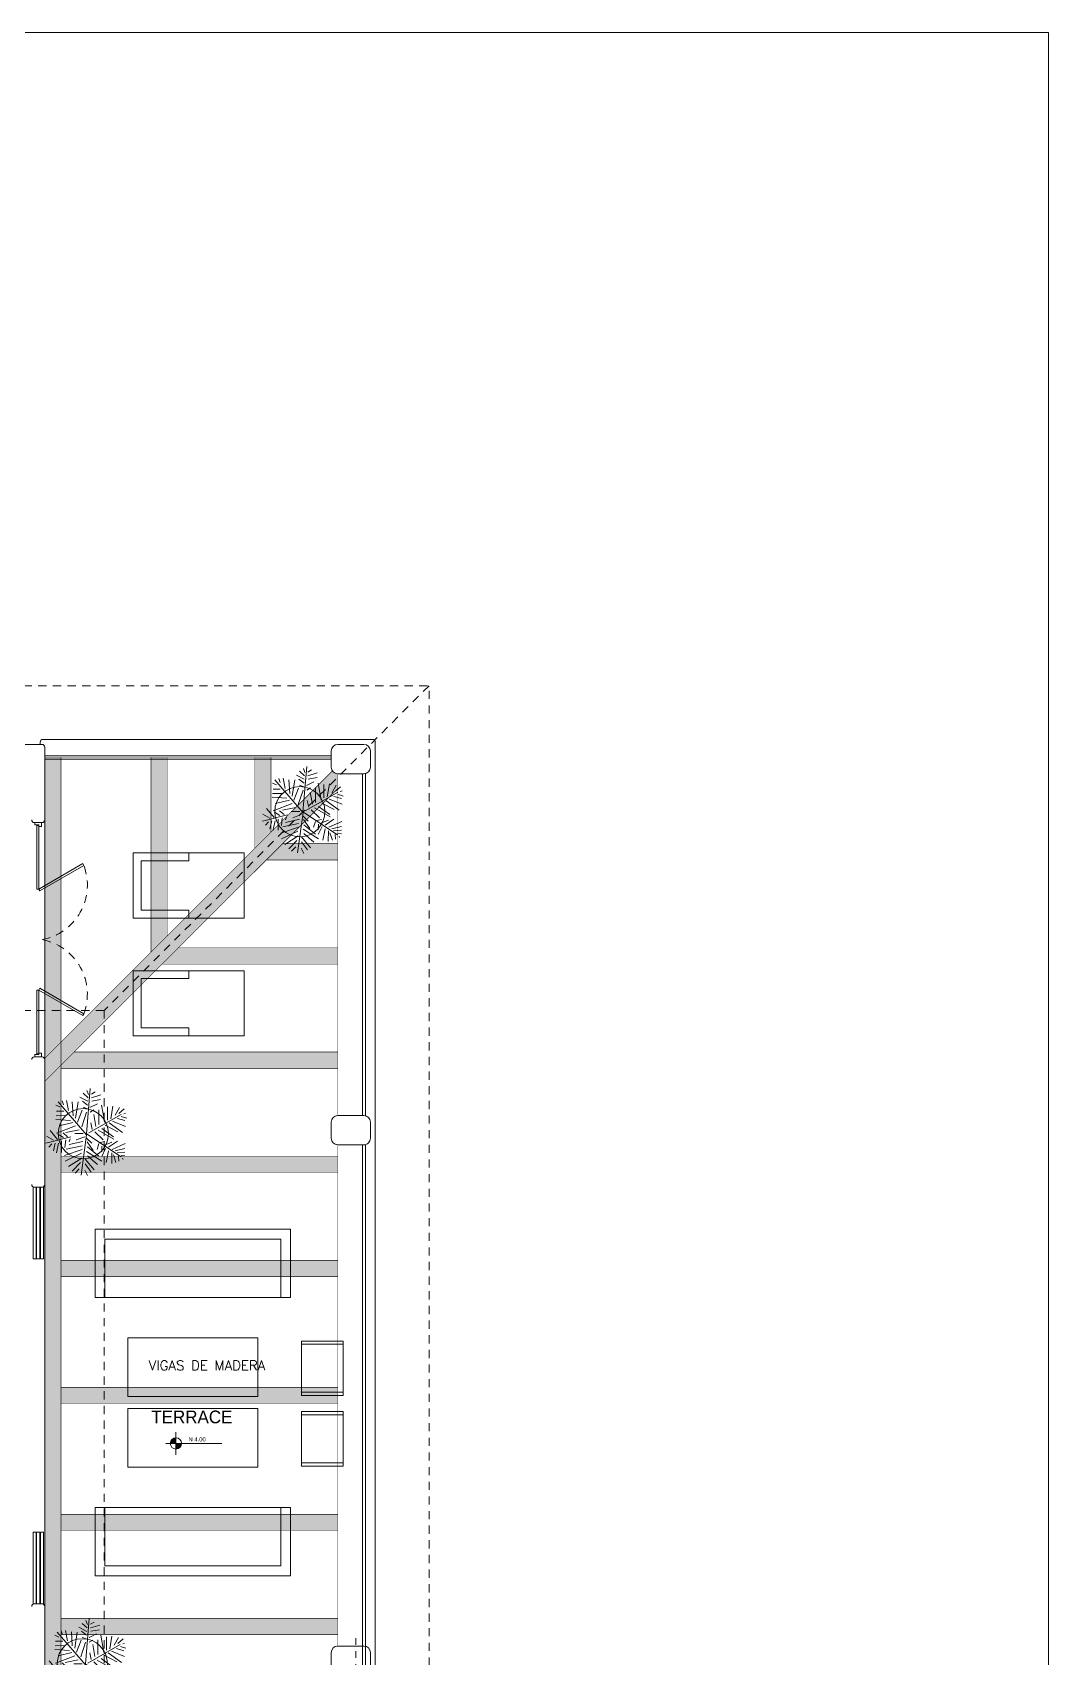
# Model space of a CAD drawing. Header units: metres. Extents: x 8 to 2416, y -346 to 476.
# Drawn here: x 229.37 to 244.97, y -109.68 to -84.71 of the extents above; entities that cross this region are included whole.
import ezdxf

# ---------------------------------------------------------------- set-up
doc = ezdxf.new("R2010")
doc.units = ezdxf.units.M
for name, pattern in [('0', [0]), ('DASHED', [0.75, 0.5, -0.25]), ('HIDDEN2', [0.1875, 0.125, -0.0625])]:
    doc.linetypes.add(name, pattern=pattern)
doc.layers.get('0').update_dxf_attribs({"color": 250, "linetype": '0', "lineweight": 20})
doc.layers.get('Defpoints').update_dxf_attribs({"color": 6})
for name, color, linetype, lineweight in [('01_Mobiliario', 19, 'Continuous', 0), ('A-DOOR', 35, 'Continuous', 5), ('A-WALL', 250, 'Continuous', 20), ('baños', 140, 'Continuous', 0), ('EJES', 43, 'DASHED', 0), ('MOBILIARIOS', 252, 'Continuous', 0), ('muros bajitos', 252, 'Continuous', 5), ('piso', 253, 'Continuous', 0), ('PLAFON', 253, 'Continuous', 5), ('PLAFON-MADERA', 33, 'Continuous', 5), ('textos', 7, 'Continuous', 0)]:
    doc.layers.add(name, color=color, linetype=linetype, lineweight=lineweight)
doc.layers.add('ARBOLES CTB', color=7, linetype='Continuous', lineweight=0, true_color=0x4f6a34, transparency=0.3)
doc.layers.add('Techos 1', color=7, linetype='HIDDEN2', lineweight=9, true_color=0x42391a)
doc.styles.add('ESC100-2mm', font='arial.ttf', dxfattribs={"height": 0.15})
doc.styles.get("Standard").update_dxf_attribs({"font": 'arial.ttf', "height": 0.1875})

# ---------------------------------------------------------------- blocks, each defined once
blk = doc.blocks.new('A$C309F5F81')
at = {"linetype": 'ByBlock'}
for p, q in [((0.5492164131449613, 0.4753283383655109), (0.1601556631449625, 0.8085645050321766)), ((0.2183837464783096, 0.790721505032149), (0.1980568298116054, 0.8377260883655246)), ((0.2680613298115873, 0.7444505050321588), (0.2680613298115873, 0.8282964216988482)), ((0.3188785798116101, 0.7101498383655205), (0.3226899131449841, 0.8359188383655116)), ((0.3773184964782672, 0.6656860883654865), (0.3658846631449819, 0.8397300050321626)), ((0.4014567464782317, 0.6351966716988606), (0.4408401631449692, 0.8003478383655072)), ((0.4408401631449692, 0.6034368383655071), (0.5272295798116033, 0.8282964216988482)), ((0.603455579811623, 0.8168629216988386), (0.4992800798116264, 0.9057904216988497)), ((0.5818581631448865, 0.7482616716988666), (0.5424747464782627, 0.8130517550321876)), ((0.6136189964782375, 0.8664082550321943), (0.5640721631448855, 0.9489838383655176)), ((0.5742355798116137, 0.6593341716988554), (0.6491911631449625, 0.9553357550321486)), ((0.6237824964783272, 0.7698583383655198), (0.7559074964783008, 0.7698583383655198)), ((0.6453798298115885, 0.8448115883654843), (0.7381214131449383, 0.8664082550321943)), ((0.6453798298115885, 0.8054293383655242), (0.7635300798115736, 0.8308372550321899)), ((0.6568137464782353, 0.8841937550321965), (0.6961971631449728, 0.9197647550321442)), ((0.2627119131449831, 0.6875512550321439), (0.1407504131449855, 0.7104183383655247)), ((0.1919754131449167, 0.7471233383655083), (0.1449694131449064, 0.7623680050321688)), ((0.3226899131449841, 0.6313855050321528), (0.1575336631449886, 0.6428190050321625)), ((0.3506394131449611, 0.6034368383655071), (0.1600744964782166, 0.5729474216988244)), ((0.3976454131449714, 0.5831105050321632), (0.2566274131449404, 0.5272132550321764)), ((0.4878461631449795, 0.5602434216988392), (0.5196069964782168, 0.7177722550321839)), ((0.5704243298116012, 0.6987163383655108), (0.5246887464782617, 0.7520728383655175)), ((0.5348521631449898, 0.5132389216988251), (0.5348521631449898, 0.6148703383655167)), ((0.5704243298116012, 0.496723755032189), (0.609807746478225, 0.5958145050321484)), ((0.5958329964782365, 0.6694972550321943), (0.6314050798116, 0.6809308383655086)), ((0.609807746478225, 0.720313005032164), (0.6987379964783145, 0.7304761716988644)), ((0.6263233298115551, 0.5170500883655329), (0.6618954964782802, 0.6822012550321794)), ((0.6771406631449395, 0.5284835883654857), (0.7165240798115633, 0.713961088365533)), ((0.7203354131449373, 0.5284835883654857), (0.7914795798115506, 0.736828171698857)), ((0.7673414131449476, 0.5361060050321491), (0.8588125798116266, 0.7292057550321935)), ((0.8232404131449016, 0.5322948383654982), (0.9248750798115566, 0.6898235883654813)), ((0.8778690798115463, 0.5475395050321588), (0.9769628298116118, 0.6428190050321625)), ((0.9528245798116473, 0.5602434216988392), (1.003641913144918, 0.6110591716988658)), ((0.5388216631449154, 0.4769296716988372), (-3.521734015521361e-09, 0.4306633383655019)), ((0.0711442464782408, 0.452260005032155), (0.02413816314498263, 0.4700455050321573)), ((0.06733291314498047, 0.4166890050321506), (0.04192424647823145, 0.3734956716988442)), ((0.1105276631449783, 0.4560711716988628), (0.05716949647825231, 0.5157796716988621)), ((0.1105276631449783, 0.4166890050321506), (0.07749641314495648, 0.3061647550321815)), ((0.1517239131449628, 0.4599320883655302), (0.1029049964782303, 0.5526210883654805)), ((0.1499110798116021, 0.4128778383654996), (0.1321249964782396, 0.3087055883655232)), ((0.1971257464783207, 0.4622022550321496), (0.1499110798116021, 0.5234020883655255)), ((0.2253398298116167, 0.4339873383655224), (0.1816718298115916, 0.3455470050321985)), ((0.2425276631449265, 0.4641480883655156), (0.2210552464782154, 0.5157796716988621)), ((0.2794245798116322, 0.4319315050321499), (0.2540159131448831, 0.3887381716988436)), ((0.452274079811616, 0.5322948383654982), (0.2794951631449862, 0.473856671698865)), ((0.5258492464782307, 0.4487156716988459), (0.3074447464783248, 0.06733083836548914)), ((0.448462746478242, 0.3633325050321439), (0.3074447464783248, 0.3900107550321756)), ((0.484034913144967, 0.406525838365507), (0.4052680798116057, 0.4255817550321801)), ((0.5388216631449154, 0.4769296716988372), (0.8105360798115839, 0.06606042169881832)), ((0.5492164131449613, 0.4753283383655109), (1.023968829811622, 0.5399171716988569)), ((0.5869399131449313, 0.473856671698865), (0.6491911631449625, 0.4141482550321705)), ((0.6301346631449292, 0.468775171698848), (0.7355805798115966, 0.3950923383654974)), ((0.6923858298115988, 0.4649639216988355), (0.8029134964783111, 0.3277615050321963)), ((0.744473579811654, 0.473856671698865), (0.8588125798116266, 0.2921904216988302)), ((0.7952909131449246, 0.4649639216988355), (0.8981959964782504, 0.3468173383655078)), ((0.8346743298115484, 0.4929125883654812), (0.9642584964782941, 0.3861995883655247)), ((0.8931142464783193, 0.4929125883654812), (0.988396663144897, 0.4217705883655292)), ((0.9680697464783066, 0.496723755032189), (1.031591413144895, 0.4649639216988355)), ((0.4014567464782317, 0.2604305883655336), (0.1969170798116124, 0.2960016716988427)), ((0.3735072464782547, 0.22867075503218), (0.2159735798116458, 0.22867075503218)), ((0.4255949964783099, 0.3277615050321963), (0.2515456631448956, 0.3277615050321963)), ((0.4052680798116057, 0.205803671698856), (0.5196069964782168, 0.04827492169881609)), ((0.4332175798115827, 0.2528082550321749), (0.511984413144944, 0.1067130050321445)), ((0.4726009964783202, 0.2921904216988302), (0.5704243298116012, 0.1575287550321711)), ((0.4916574964782399, 0.3391950050321491), (0.5983738298115782, 0.1537175883655202)), ((0.5131208298116121, 0.377038755032185), (0.6071328298116327, 0.2792185050321443)), ((0.6961971631449728, 0.2134260883655195), (0.6237824964783272, 0.1092538383654862)), ((0.6404348298115679, 0.3125194216988341), (0.6264599964782178, 0.2578925050321565)), ((0.6707884964782238, 0.2629714216988184), (0.635216413144974, 0.1740438383655025)), ((0.6517346631449641, 0.3294928383654785), (0.7203379964782357, 0.3510895050321885)), ((0.6843584964782963, 0.2931928383654956), (0.7491505798115554, 0.2957335883655325)), ((0.7101719131449613, 0.2489970883655239), (0.8067248298115715, 0.2947312550321719)), ((0.7381214131449383, 0.2134260883655195), (0.8740577464782859, 0.2413747550321652)), ((0.3582619964782339, 0.1892885883655246), (0.2083509964782593, 0.1626103383654929)), ((0.3150673298115976, 0.1346616716988471), (0.2235961631449186, 0.08384592169882055)), ((0.2947404131448934, 0.09146833836548396), (0.2401117464782487, 0.03175983836548468)), ((0.2985516631449059, 0.03557100503219246), (0.2909290798116331, 0.01270392169881163)), ((0.3303124964782569, 0.06351967169883821), (0.3506394131449611, 5.032187999631788e-09)), ((0.3544507464782214, 0.1105241716988523), (0.3811298298116412, 0.02032625503217034)), ((0.3862115798115724, 0.1664215050321438), (0.448462746478242, 0.01270392169881163)), ((0.7203354131449373, 0.1702326716988516), (0.653002413144975, 0.0165150883655194)), ((0.7381214131449383, 0.1346616716988471), (0.7101719131449613, 0.02032625503217034)), ((0.7635300798115736, 0.113065005032194), (0.7533666631449591, 0.02032625503217034)), ((0.7635300798115736, 0.1740438383655025), (0.8880324964782744, 0.1765846716988442)), ((0.7851274131449486, 0.1562583383655003), (0.8740577464782859, 0.1270393383654884)), ((0.792750079811583, 0.06606042169881832), (0.7991022464782986, 0.02032625503217034)), ((0.8067248298115715, 0.09527950503219174), (0.8600829964782974, 0.09146833836548396)), ((0.8245108298115724, 0.04827492169881609), (0.8422969131449349, 0.04192300503218505))]:
    blk.add_line(p, q, dxfattribs=at)
blk = doc.blocks.new('A$C2f9b60d5')
at = {"layer": 'A-DOOR'}
for p, q in [((1.633476927054289e-05, 0.1005227153823967), (1.4210854715202e-14, 0.000522715274215102)), ((0.03499999968198608, 0.00051699810502015), (0, 0.0005227152742079966)), ((1.633476927054289e-05, 0.1005227153823967), (0.06001633402468087, 0.1005129145209622)), ((0.03500980054343472, 0.06051699736043048), (0.03499999968198608, 0.00051699810502015)), ((0.06000980011680213, 0.0605129136681839), (0.03500980054343472, 0.06051699736043048)), ((0.06000980011680213, 0.0605129136681839), (0.0600163340244535, 0.1005129131717837)), ((3.540009737625837, 0.06000980278508194), (3.540016271533489, 0.1000098022886817)), ((3.540009737625837, 0.06000980278508194), (3.565009737199205, 0.06000571909283536)), ((3.600016270789126, 0.1000000027764258), (3.540016271533716, 0.1000098036378603)), ((3.565009737199205, 0.06000571909283536), (3.564999936337756, 5.719837425033347e-06)), ((3.564999936337756, 5.719837425033347e-06), (3.599999936019799, 2.668237186753686e-09)), ((3.600016270789126, 0.1000000027764258), (3.600016270789126, 0))]:
    blk.add_line(p, q, dxfattribs=at)
for points in [[(0.6314092330019889, 0.7340958971768075), (1.024707454436111, 0.06038800207075923), (1.050863378287204, 0.07565734714647476), (0.6575651568530816, 0.7493652422525443)], [(2.965838793269256, 0.7337145734945238), (2.572320495568988, 0.06013520305140219), (2.546169561538136, 0.07541309233165805), (2.939687859238404, 0.7489924627748081)], [(0.04460117791131779, 0.0605154306310709), (1.024707454436111, 0.06038800207075923), (1.02470250717073, 0.03010128506361553), (0.04459623064587959, 0.03022871362392721)], [(3.552426772093781, 0.06000777449115446), (2.572320495568988, 0.06013520305140219), (2.572315548303663, 0.02984848604425849), (3.552421824828457, 0.02972105748401077)]]:
    blk.add_lwpolyline(points, close=True, dxfattribs=at)
at = {"layer": 'A-DOOR', "linetype": 'HIDDEN2'}
for centre, start, end in [((0.9599614829443794, -0.04884636815482679), 10.76134296711832, 110.7488073156987), ((2.637030777241819, -0.04912031355443247), 69.23247441770859, 169.2199387662857)]:
    blk.add_arc(centre, 0.8535720901146175, start, end, dxfattribs=at)
blk = doc.blocks.new('PL BASE 2N NASAS 09')
at = {"layer": 'textos', "transparency": 33554534}
h = blk.add_hatch(color=256, dxfattribs=at)
h.dxf.hatch_style = 1
h.paths.add_polyline_path([(181.6118239073368, -15.86215013340063, 0.4142135623730951), (181.5252787192755, -15.9486953216134), (181.6118239073368, -15.9486953216134)])
h.paths.add_polyline_path([(181.6983690955496, -15.9486953216134), (181.6118239073368, -15.9486953216134), (181.6118239073368, -16.03524050982617, 0.4142135623730951)])
at = {"layer": 'A-DOOR'}
for points in [[(179.4175344370044, -12.01175584108713), (179.4675344370043, -12.01175584108713), (179.4675344370043, -13.11175584108715), (179.4175344370044, -13.11175584108715)], [(179.4725462980295, -12.01175584108713), (179.5225462980296, -12.01175584108713), (179.5225462980296, -13.11175584108715), (179.4725462980295, -13.11175584108715)], [(179.5305930367605, -12.01175584108713), (179.5805930367605, -12.01175584108713), (179.5805930367605, -13.11175584108715), (179.5305930367605, -13.11175584108715)], [(179.4175344300859, -18.41167813665298), (179.4675344300858, -18.41167813665298), (179.4675344300858, -17.31167813665296), (179.4175344300859, -17.31167813665296)], [(179.472546291111, -18.41167813665298), (179.5225462911111, -18.41167813665298), (179.5225462911111, -17.31167813665296), (179.472546291111, -17.31167813665296)], [(179.530593029842, -18.41167813665298), (179.580593029842, -18.41167813665298), (179.580593029842, -17.31167813665296), (179.530593029842, -17.31167813665296)]]:
    blk.add_lwpolyline(points, close=True, dxfattribs=at)
at = {"layer": 'A-WALL'}
for p, q in [((178.41254637203, -5.211728172700249), (179.5575462980298, -5.211728172700277)), ((178.41254637203, -5.211728172700248), (179.5575462980298, -5.211728172700276)), ((179.5975462980298, -5.251728172700277), (179.5975462980298, -6.371742744122392)), ((179.5575462980298, -6.411742744122392), (179.43754629803, -6.411742744122392)), ((179.46754629803, -6.411742744122392), (179.5275462980297, -6.411742744122392)), ((179.4375462980297, -10.01174274412242), (179.5575462980347, -10.01174274412242)), ((179.5975462980347, -10.0517427441313), (179.5975462976081, -11.97175584109599)), ((179.4375462984648, -12.01175584108716), (179.5575462976082, -12.0117558410871)), ((179.5975462910209, -18.45167813650563), (179.5975462980924, -20.37171360113115))]:
    blk.add_line(p, q, dxfattribs=at)
at = {"layer": 'A-WALL', "transparency": 33554684}
blk.add_line((179.4375462907705, -18.41167813665301), (179.5575462910209, -18.41167813665295), dxfattribs=at)
at = {"layer": 'A-WALL'}
for points in [[(184.4975462980298, -5.211728172700191), (184.0975462980298, -5.211728172700191, 0.414213562373095), (183.9975462980298, -5.311728172700185), (183.9975462980298, -5.561728172700185, 0.414213562373095), (184.0975462980298, -5.66172817270018), (184.4975462980298, -5.66172817270018, 0.414213562373095), (184.5975462980298, -5.561728172700185), (184.5975462980298, -5.311728172700185, 0.414213562373095)], [(184.4975462980298, -10.91172817270029), (184.0975462980298, -10.91172817270029, 0.414213562373095), (183.9975462980298, -11.01172817270029), (183.9975462980298, -11.26172817270029, 0.414213562373095), (184.0975462980298, -11.36172817270028), (184.4975462980298, -11.36172817270028, 0.414213562373095), (184.5975462980298, -11.26172817270029), (184.5975462980298, -11.01172817270029, 0.414213562373095)], [(184.4975462980298, -19.51080580496571), (184.0975462980298, -19.51080580496571, -0.414213562373095), (183.9975462980298, -19.41080580496569), (183.9975462980298, -19.1608058049658, -0.414213562373095), (184.0975462980298, -19.06080580496578), (184.4975462980298, -19.06080580496578, -0.414213562373095), (184.5975462980298, -19.1608058049658), (184.5975462980298, -19.41080580496569, -0.414213562373095)]]:
    blk.add_lwpolyline(points, format="xyb", close=True, dxfattribs=at)
for centre, start, end in [((179.5575462980298, -5.251728172700277), 0, 89.99999999999858), ((179.43754629803, -6.371742744122392), 180, 270), ((179.5575462980298, -6.371742744122392), 270, 0), ((179.4375462980297, -10.05174274412241), 90, 179.9999999999925), ((179.5575462980347, -10.05174274412241), 359.9999999872697, 90), ((179.4375462984648, -11.97175584108716), 180.0000000389823, 270.0000000000271), ((179.5575462976081, -11.9717558410871), 270.0000000000272, 359.9999999872698), ((179.4375462907705, -18.45167813665301), 90.00000000002714, 180.0000006497784), ((179.5575462910209, -18.45167813665295), 2.110196507845611e-07, 90.00000000002719)]:
    blk.add_arc(centre, 0.04, start, end, dxfattribs=at)
at = {"layer": 'muros bajitos'}
for p, q in [((183.9975462263344, -5.388858893364954), (179.5975462263343, -5.388858893364954)), ((183.9975462263343, -5.436728172737503), (179.5975462263343, -5.436728172737503)), ((184.4743658247458, -5.661728172737497), (184.4743658247458, -10.91172817273761)), ((184.5243658247458, -5.658064609982461), (184.5243658247458, -10.91539173549273)), ((184.4743658247458, -11.3617281727376), (184.4743658247458, -24.76172817273761)), ((184.5243658247458, -11.35806460998256), (184.5243658247458, -24.76539173549264))]:
    blk.add_line(p, q, dxfattribs=at)
at = {"layer": 'piso'}
for p, q in [((179.5275462263342, -5.211728172737594), (179.5275462263342, -5.174908574326204)), ((179.5675462263342, -5.134908574326204), (184.6325462980298, -5.134908574326204)), ((184.6725462980297, -5.174908574326204), (184.6725462980299, -25.24854777111161)), ((179.5975462980094, -6.371742744122395), (179.5975462980347, -10.05174274416827)), ((179.5975462976081, -11.97175584109599), (179.5975462910209, -18.45167813650563))]:
    blk.add_line(p, q, dxfattribs=at)
for centre, start, end in [((179.5675462263342, -5.174908574326204), 90, 180), ((184.6325462980298, -5.174908574326204), 3.053332494204976e-13, 90)]:
    blk.add_arc(centre, 0.04, start, end, dxfattribs=at)
at = {"layer": 'Techos 1'}
for p, q in [((157.447546261613, -4.311728172737816), (185.4975462980297, -4.311728172737475)), ((185.4975462980297, -4.311728172737475), (180.5083658886492, -9.300908582120123)), ((185.4975462980299, -26.11172817273751), (185.4975462980297, -4.311728172737475))]:
    blk.add_line(p, q, dxfattribs=at)
blk.add_lwpolyline([(180.5083658886492, -9.300908582120115), (177.1135463058211, -9.300908582120115), (177.1135463058212, -21.12254776335566), (180.5083658886493, -21.12254776335566)], close=True, dxfattribs=at)
at = {"layer": 'textos'}
for p, q in [((181.458008491498, -15.9486953216134), (182.3188824713981, -15.9486953216134)), ((181.6118239073368, -15.77471734776577), (181.6118239073368, -16.12267329546103))]:
    blk.add_line(p, q, dxfattribs=at)
blk.add_circle((181.6118239073368, -15.9486953216134), 0.08654518812586502, dxfattribs=at)
at = {"color": 1, "rotation": 270}
blk.add_blockref('A$C2f9b60d5', (179.4470235827015, -6.41173457673775), dxfattribs=at)
at = {"layer": 'baños', "linetype": 'Continuous', "flags": 8}
for tag, p in [('MODELNUMBER', (167.1329024166141, -5.630616461235325, 2.857834639711941e-07)), ('TRADENAME', (167.1329024166694, -5.630658418648187, 2.857834639711941e-07)), ('MATERIAL', (167.132902416781, -5.630742991131916, 2.857834639711941e-07)), ('PRODUCT', (167.1329024167253, -5.630700704890165, 2.857834639711941e-07)), ('MODELNUMBER', (168.3076463902173, -5.630616461235325, 2.857834639711941e-07)), ('TRADENAME', (168.3076463902726, -5.630658418648187, 2.857834639711941e-07)), ('MATERIAL', (168.3076463903842, -5.630742991131916, 2.857834639711941e-07)), ('PRODUCT', (168.3076463903285, -5.630700704890165, 2.857834639711941e-07))]:
    blk.add_attdef(tag, p, '', height=2.537174511142602e-05, rotation=180.0000755047861, dxfattribs=at)
at = {"layer": 'textos', "insert": (180.1535429593516, -15.64193584075565), "char_height": 0.195, "width": 3.404876511770499, "attachment_point": 7}
blk.add_mtext('\\pxqc;{\\fChampagne & Limousines|b0|i0|c0|p34;TERRACE }', dxfattribs=at)
at = {"layer": 'textos', "insert": (181.804791628074, -15.85330806900663), "char_height": 0.065, "attachment_point": 1, "style": 'ESC100-2mm'}
blk.add_mtext_dynamic_manual_height_columns('{\\Ftxt|c0;N 4.00}', width=2.216942068900153, gutter_width=0.5, heights=[0], dxfattribs=at)
blk = doc.blocks.new('PL MUEBLES 2N NASAS 09')
at = {"layer": '01_Mobiliario'}
for p, q in [((230.7856635885726, 47.30498834352338), (232.7856635885726, 47.30498834352338)), ((230.7856635885726, 47.30498834352338), (230.7856635885726, 46.4049883435234)), ((230.7856635885726, 46.4049883435234), (232.7856635885726, 46.4049883435234))]:
    blk.add_line(p, q, dxfattribs=at)
at = {"layer": 'EJES', "ltscale": 0.03}
blk.add_line((234.2868248182428, 43.07666285043166), (234.2868248182428, 43.80170276314547), dxfattribs=at)
at = {"layer": 'MOBILIARIOS'}
for p, q in [((230.8717521683628, 54.83786004731053), (230.8717521683628, 55.83786004731053)), ((230.8717521683628, 55.83786004731053), (232.5717521683629, 55.83786004731053)), ((230.991752168363, 54.95786004731042), (230.991752168363, 55.71786004731064)), ((231.721752168363, 55.71786004731064), (230.991752168363, 55.71786004731064)), ((231.721752168363, 55.83786004731053), (231.721752168363, 55.71786004731064)), ((232.5717521683629, 55.83786004731053), (232.5717521683629, 54.83786004731053)), ((231.721752168363, 54.95786004731042), (230.991752168363, 54.95786004731042)), ((231.721752168363, 54.83786004731053), (231.721752168363, 54.95786004731042)), ((232.5717521683629, 54.83786004731053), (230.8717521683628, 54.83786004731053)), ((230.8717521683628, 53.03019877373561), (230.8717521683628, 54.03019877373561)), ((230.8717521683628, 54.03019877373561), (232.5717521683629, 54.03019877373561)), ((231.721752168363, 54.03019877373561), (231.721752168363, 53.91019877373571)), ((232.5717521683629, 54.03019877373561), (232.5717521683629, 53.03019877373561)), ((230.991752168363, 53.1501987737355), (230.991752168363, 53.91019877373571)), ((231.721752168363, 53.91019877373571), (230.991752168363, 53.91019877373571)), ((232.5717521683629, 53.03019877373561), (230.8717521683628, 53.03019877373561)), ((231.721752168363, 53.1501987737355), (230.991752168363, 53.1501987737355)), ((231.721752168363, 53.03019877373561), (231.721752168363, 53.1501987737355)), ((230.2856635885726, 49.00793484732898), (230.2856635885726, 50.0579348473286)), ((230.2856635885726, 50.0579348473286), (233.2856635885726, 50.0579348473286)), ((233.2856635885726, 50.0579348473286), (233.2856635885726, 49.00793484732898)), ((230.4356635885727, 49.00793484732898), (230.4356635885727, 49.90793484732896)), ((230.4356635885727, 49.90793484732896), (233.1356635885725, 49.90793484732896)), ((233.1356635885725, 49.90793484732896), (233.1356635885725, 49.00793484732898)), ((233.2856635885726, 49.00793484732898), (230.2856635885726, 49.00793484732898)), ((230.7856635885726, 48.38947561081008), (232.7856635885726, 48.38947561081008)), ((230.7856635885726, 48.38947561081008), (230.7856635885726, 47.4894756108101)), ((232.7856635885726, 47.4894756108101), (232.7856635885726, 48.38947561081008)), ((234.0918932481211, 48.29099597572289), (233.451334571412, 48.29099597572289)), ((233.4517508178867, 48.34109508459809), (233.4517508178867, 47.51109508459817)), ((234.0918932481211, 48.34099424308167), (233.4517508178867, 48.34099424308167)), ((233.4517508178867, 48.34099424308167), (233.4517508178867, 47.51099424308163)), ((234.0918932481211, 47.50574078366739), (234.0918932481211, 48.33574078366743)), ((234.0918932481211, 47.50563994215108), (234.0918932481211, 48.335639942151)), ((230.7856635885726, 47.4894756108101), (232.7856635885726, 47.4894756108101)), ((233.4517508178867, 47.55617556827323), (234.0918932481211, 47.55566665050637)), ((233.4517508178867, 47.50566491780498), (234.0918932481211, 47.50566491780498)), ((232.7856635885726, 46.4049883435234), (232.7856635885726, 47.30498834352338)), ((234.0918932481211, 47.20660954995273), (233.451334571412, 47.20660954995273)), ((234.0918932481211, 47.25660781731139), (233.4517508178867, 47.25660781731139)), ((233.4517508178867, 47.25660781731139), (233.4517508178867, 46.42660781731146)), ((234.0918932481211, 46.4212535163808), (234.0918932481211, 47.25125351638084)), ((233.4517508178867, 46.47178914250296), (234.0918932481211, 46.4712802247362)), ((233.4517508178867, 46.42127849203482), (234.0918932481211, 46.42127849203482)), ((233.2856635885726, 45.78652910700438), (230.2856635885726, 45.7865291070045)), ((230.2856635885726, 45.7865291070045), (230.2856635885726, 44.73652910700488)), ((230.4356635885727, 45.7865291070045), (230.4356635885727, 44.88652910700441)), ((233.1356635885725, 44.88652910700452), (233.1356635885725, 45.7865291070045)), ((233.2856635885726, 44.73652910700488), (233.2856635885726, 45.7865291070045)), ((230.2856635885726, 44.73652910700488), (233.2856635885726, 44.73652910700488)), ((230.4356635885727, 44.88652910700441), (233.1356635885725, 44.88652910700452))]:
    blk.add_line(p, q, dxfattribs=at)
for points in [[(233.4517508178867, 48.34099424308167), (234.0918932481211, 48.34099424308167), (234.0918932481211, 47.50566491780498), (233.4517508178867, 47.50566491780498)], [(233.4517508178867, 47.25660781731139), (234.0918932481211, 47.25660781731139), (234.0918932481211, 46.42127849203482), (233.4517508178867, 46.42127849203482)]]:
    blk.add_lwpolyline(points, close=True, dxfattribs=at)
at = {"layer": 'piso'}
for centre in [(233.4278648605542, 56.47362203103154), (230.1034518905946, 51.52649950031949), (230.0883368142532, 43.38364283928243)]:
    blk.add_circle(centre, 0.3854807164790452, dxfattribs=at)
blk.add_blockref('PL BASE 2N NASAS 09', (49.91427858474094, 62.7170073077223))
at = {"layer": 'ARBOLES CTB', "xscale": -1.298522266356366, "yscale": 1.298522266356366, "zscale": 1.298522266356366, "rotation": 90}
for p in [(234.0943170283409, 57.16813947408417), (230.7699040583813, 52.22101694337212), (230.7547889820399, 44.07816028233506)]:
    blk.add_blockref('A$C309F5F81', p, dxfattribs=at)

msp = doc.modelspace()

# ---------------------------------------------------------------- hatches: boundary and pattern name
at = {"layer": 'PLAFON', "true_color": 0xfeeab9, "transparency": 33554526}
h = msp.add_hatch(color=254, dxfattribs=at)
h.dxf.hatch_style = 1
h.set_gradient(color1=(171, 133, 95), color2=(234, 224, 215), rotation=90.00000000000003, name='CYLINDER')
h.paths.add_polyline_path([(229.5618248827708, -115.4507141187755), (229.5618248827707, -95.85073648651354), (229.8118248827708, -95.85073648651354), (229.8118248827708, -115.4507141187755)])
h = msp.add_hatch(color=254, dxfattribs=at)
h.dxf.hatch_style = 1
h.set_gradient(color1=(171, 133, 95), color2=(234, 224, 215), rotation=90.00000000000003, name='CYLINDER')
h.paths.add_polyline_path([(231.4418989391684, -98.59388675648272), (231.4418989391683, -95.85073648651354), (231.1918989391683, -95.85073648651354), (231.1918989391684, -98.84388675648269)])
h = msp.add_hatch(color=254, dxfattribs=at)
h.dxf.hatch_style = 1
h.set_gradient(color1=(171, 133, 95), color2=(234, 224, 215), rotation=90.00000000000003, name='CYLINDER')
h.paths.add_polyline_path([(233.0368248828089, -96.99896081284196), (233.0368248828089, -95.85073648651354), (232.7868248828088, -95.85073648651354), (232.786824882809, -97.24896081284187)])
h = msp.add_hatch(color=254, dxfattribs=at)
h.dxf.hatch_style = 1
h.set_gradient(color1=(171, 133, 95), color2=(234, 224, 215), rotation=90.00000000000003, name='CYLINDER')
edge = h.paths.add_edge_path()
edge.add_line((229.5618248645627, -100.8275142216819), (234.062539549332, -96.32679953691218))
edge.add_line((234.062539549332, -96.32679953691218), (234.0618248827708, -96.10073648651046))
edge.add_arc((234.0618248827709, -96.00073648651029), 0.1000000000001648, 214.0861617011393, 269.9999999999511, ccw=False)
edge.add_line((233.9790053109534, -96.05678038469738), (229.5618248658627, -100.4739608297886))
edge.add_line((229.5618248658627, -100.4739608297886), (229.5618248645627, -100.8275142216819))
h = msp.add_hatch(color=254, dxfattribs=at)
h.dxf.hatch_style = 1
h.set_gradient(color1=(171, 133, 95), color2=(234, 224, 215), rotation=90.00000000000003, name='CYLINDER')
h.paths.add_polyline_path([(233.2136025997337, -97.17573648651054), (234.0618248827708, -97.17573648651046), (234.0618248827708, -97.42573648651052), (232.9636025997338, -97.42573648651054)])
h = msp.add_hatch(color=254, dxfattribs=at)
h.dxf.hatch_style = 1
h.set_gradient(color1=(171, 133, 95), color2=(234, 224, 215), rotation=90.00000000000003, name='CYLINDER')
h.paths.add_polyline_path([(231.6136028701037, -98.77573621614067), (234.0618217974361, -98.77573621614059), (234.0618217974361, -99.02573621614064), (231.3636028701038, -99.02573621614067)])
h = msp.add_hatch(color=254, dxfattribs=at)
h.dxf.hatch_style = 1
h.set_gradient(color1=(171, 133, 95), color2=(234, 224, 215), rotation=90.00000000000003, name='CYLINDER')
h.paths.add_polyline_path([(229.8118248827708, -100.6257359457709), (234.0627550351865, -100.6257359457709), (234.0627550351865, -100.3757359457709), (230.0136031404737, -100.3757359457709), (229.8118248827708, -100.5775142034738)])
h = msp.add_hatch(color=254, dxfattribs=at)
h.dxf.hatch_style = 1
h.set_gradient(color1=(171, 133, 95), color2=(234, 224, 215), rotation=90.00000000000003, name='CYLINDER')
h.paths.add_polyline_path([(229.8127550351865, -102.225735675401), (234.0618217974359, -102.2257356754011), (234.0618217974359, -101.9757356754011), (229.8127550351865, -101.975735675401)])
h = msp.add_hatch(color=254, dxfattribs=at)
h.dxf.hatch_style = 1
h.set_gradient(color1=(171, 133, 95), color2=(234, 224, 215), rotation=90.00000000000003, name='CYLINDER')
h.paths.add_polyline_path([(229.8118248827708, -103.5757354050313), (234.0608916450201, -103.5757354050313), (234.0608916450201, -103.8257354050313), (229.8118248827708, -103.8257354050313)])
h = msp.add_hatch(color=254, dxfattribs=at)
h.dxf.hatch_style = 1
h.set_gradient(color1=(171, 133, 95), color2=(234, 224, 215), rotation=90.00000000000003, name='CYLINDER')
h.paths.add_polyline_path([(229.8118279681057, -105.5253507037276), (234.060894730355, -105.5253507037276), (234.060894730355, -105.7753507037276), (229.8118279681057, -105.7753507037276)])
h = msp.add_hatch(color=254, dxfattribs=at)
h.dxf.hatch_style = 1
h.set_gradient(color1=(171, 133, 95), color2=(234, 224, 215), rotation=90.00000000000003, name='CYLINDER')
h.paths.add_polyline_path([(229.8127550351865, -107.4757152002553), (234.0618217974359, -107.4757152002553), (234.0618217974359, -107.7257152002553), (229.8127550351865, -107.7257152002553)])
h = msp.add_hatch(color=254, dxfattribs=at)
h.dxf.hatch_style = 1
h.set_gradient(color1=(171, 133, 95), color2=(234, 224, 215), rotation=90.00000000000003, name='CYLINDER')
h.paths.add_polyline_path([(229.8127550351865, -109.0757149298854), (234.0618217974359, -109.0757149298853), (234.0618217974359, -109.3257149298854), (229.8127550351865, -109.3257149298854)])

# ---------------------------------------------------------------- linework, layer by layer
at = {"layer": 'Defpoints', "lineweight": 13}
msp.add_lwpolyline([(188.6752055845864, -84.71480274305793), (244.9732912130713, -84.71480274305793), (244.9732912130713, -125.5038066484411), (188.6752055845864, -125.5038066484411)], close=True, dxfattribs=at)
at = {"layer": 'PLAFON-MADERA', "const_width": 0.008}
msp.add_lwpolyline([(229.5618248110753, -95.85073648651377), (233.9618248110753, -95.85073648651377), (233.9618248827708, -96.00073654386681, 0.4142133943803835), (234.0618248827708, -96.10073648651044), (234.0618248827708, -101.3507364865106, 0.4142135623730118), (233.9618248827708, -101.4507364865106), (233.9618248827708, -101.7007364865106, 0.4142135623732615), (234.0618248827708, -101.8007364865105), (234.0618248827708, -109.499814118776, 0.414213562373095), (233.9618248827708, -109.5998141187761), (233.9618248827708, -109.849814118776, 0.414213562373095), (234.0618248827708, -109.949814118776), (234.0618248827708, -115.2007364865106, 0.414213562372762), (233.9618248827709, -115.3007364865106), (233.9618248827709, -115.4507141187755), (229.5618248110753, -115.4507141187755), (229.5618248827708, -95.87573648654777)], format="xyb", dxfattribs=at)
for points in [[(229.5618248827708, -115.4507141187755), (229.5618248827708, -95.85073648651377), (229.8118248827708, -95.85073648651377), (229.8118248827708, -115.4507141187755)], [(231.4418989391684, -98.59388675648272), (231.4418989391682, -95.85073648651377), (231.1918989391683, -95.85073648651377), (231.1918989391684, -98.84388675648269)], [(233.0368248828089, -96.99896081284199), (233.0368248828088, -95.85073648651377), (232.7868248828088, -95.85073648651377), (232.786824882809, -97.2489608128419)], [(233.2136025997337, -97.17573648651057), (234.0608916450201, -97.17573648651057), (234.0608916450201, -97.42573648651052), (232.9636025997338, -97.42573648651052)], [(231.6136028701037, -98.7757362161407), (234.0618217974359, -98.7757362161407), (234.0618217974359, -99.02573621614064), (231.3636028701038, -99.02573621614064)], [(229.8118248827708, -100.6257359457709), (234.0618217974359, -100.6257359457708), (234.0618217974359, -100.3757359457709), (230.0136031404736, -100.3757359457709), (229.8118248827708, -100.5775142034738)], [(229.8127550351865, -102.225735675401), (234.0618217974359, -102.225735675401), (234.0618217974359, -101.9757356754011), (229.8127550351865, -101.9757356754011)], [(229.8118248827708, -103.5757354050314), (234.0608916450201, -103.5757354050314), (234.0608916450201, -103.8257354050313), (229.8118248827708, -103.8257354050313)], [(229.8118279681057, -105.5253507037277), (234.060894730355, -105.5253507037277), (234.060894730355, -105.7753507037276), (229.8118279681057, -105.7753507037276)], [(229.8127550351865, -107.4757152002554), (234.0618217974359, -107.4757152002554), (234.0618217974359, -107.7257152002553), (229.8127550351865, -107.7257152002553)], [(229.8127550351865, -109.0757149298854), (234.0618217974359, -109.0757149298854), (234.0618217974359, -109.3257149298854), (229.8127550351865, -109.3257149298854)]]:
    msp.add_lwpolyline(points, close=True, dxfattribs=at)
for points in [[(229.5618248827502, -100.4739608129011), (233.9812252252306, -96.05456047042013)], [(229.5618248827708, -100.8275142034738), (234.062539549332, -96.32679953691218)]]:
    msp.add_lwpolyline(points, dxfattribs=at)

# ---------------------------------------------------------------- block references
msp.add_blockref('PL MUEBLES 2N NASAS 09', (0.05000000000006821, -153.1560156215326))

# ---------------------------------------------------------------- texts
at = {"layer": 'textos', "color": 5, "insert": (232.9470821842026, -105.2646953586507), "char_height": 0.15, "width": 2.732502762071476, "attachment_point": 9}
msp.add_mtext('{\\Fromans|c0;VIGAS DE MADERA}', dxfattribs=at)

doc.saveas('drawing.dxf')
